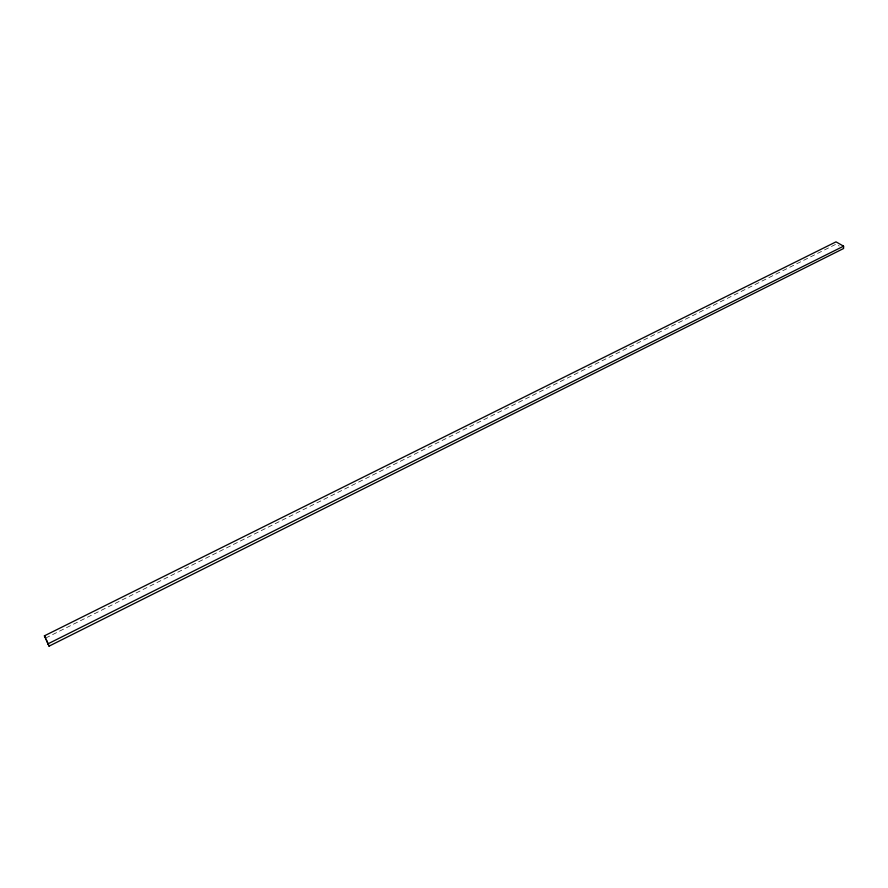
<?xml version="1.0" encoding="UTF-8"?>
<svg xmlns="http://www.w3.org/2000/svg" width="888" height="888" viewBox="0 0 888 888"><rect width="100%" height="100%" fill="white"/><g stroke="black" fill="none" stroke-linecap="round" stroke-linejoin="round"><path stroke-width="0.67" stroke-dasharray="4.44 3.33" d="M45.632 638.061L836.041 244.189L839.282 246.032"/><path stroke-width="1.33" d="M47.83 643.911L843.567 246.165L843.6 248.496L49.073 646.142L44.4 635.841L835.997 241.858L843.567 246.165M44.4 635.841L45.632 638.061M46.12 639.216L49.073 646.142"/></g></svg>
